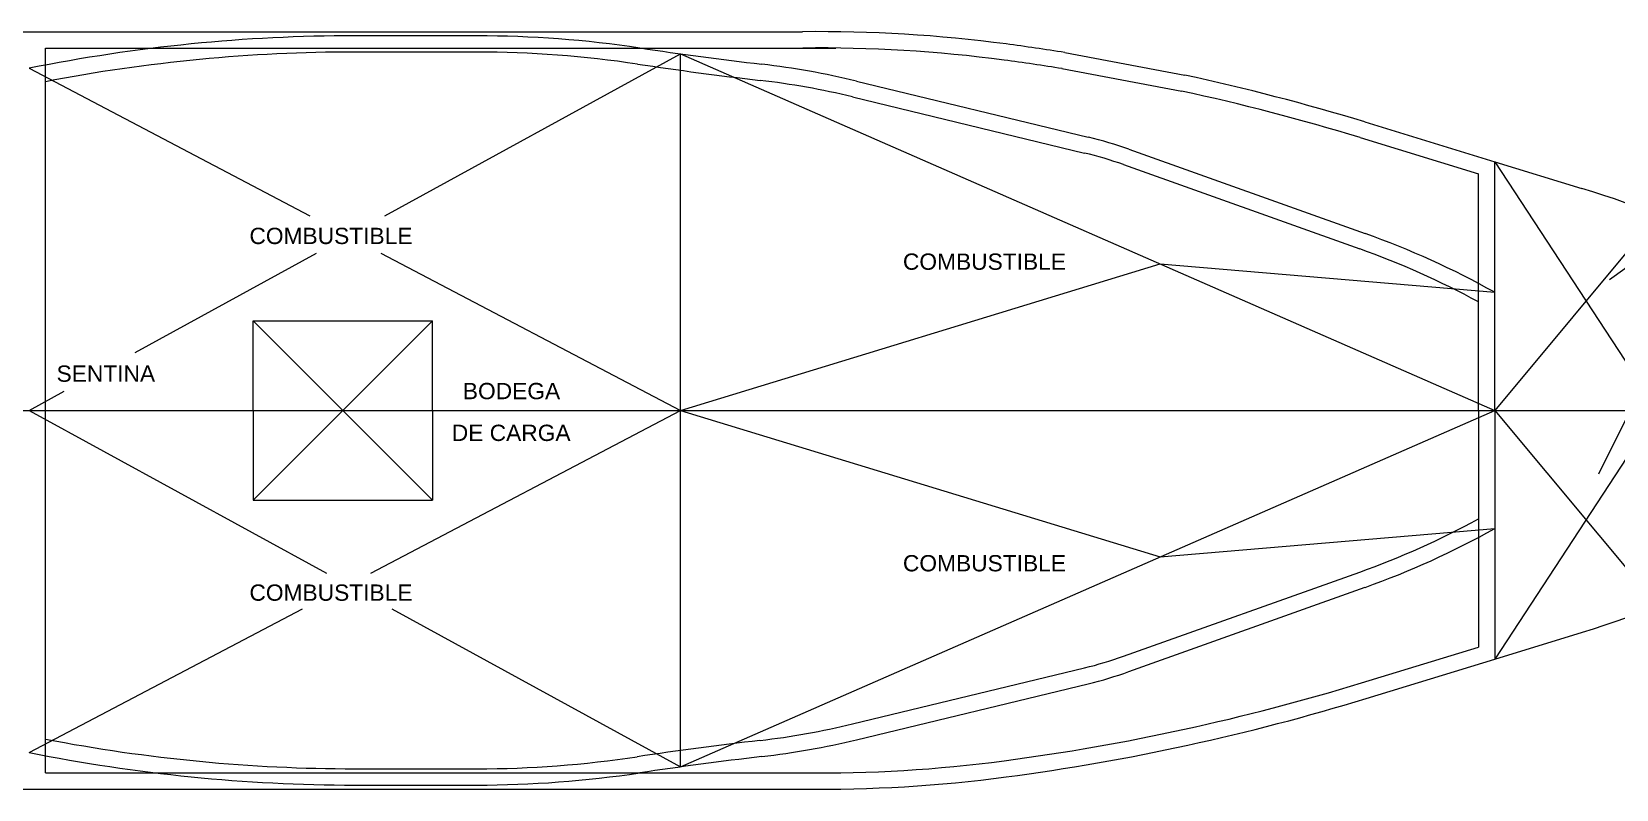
# Model space of a CAD drawing. Header units: millimetres. Extents: x -11119 to 8439, y -3599 to 8618.
# Drawn here: x -1922 to 24, y 1673 to 2603 of the extents above; entities that cross this region are included whole.
import ezdxf

# ---------------------------------------------------------------- set-up
doc = ezdxf.new("R2010")
doc.units = ezdxf.units.MM
doc.layers.add('a_MUEBLE', color=250, linetype='Continuous', lineweight=5)
doc.layers.add('a_TEXTO', color=7, linetype='Continuous', lineweight=0)
doc.styles.add('CA_100_TEXTO', font='arial.ttf', dxfattribs={"height": 20})

# ---------------------------------------------------------------- blocks, each defined once
blk = doc.blocks.new('ca_nav25')
at = {"layer": 'a_MUEBLE', "color": 8}
for p, q in [((75.8, 470.5), (1581, 470.5)), ((651, -439.5), (651, 450.5)), ((651, 450.5), (1622, 450.5)), ((1067.9, 244.6), (1431, 443.3)), ((1431, 443.3), (2431, 5.6)), ((1431, -432.3), (1431, 443.3)), ((1903, 445), (2050.5, 417.3)), ((631, 425.6), (975.7, 244.6)), ((1899.3, 425.3), (2046.8, 397.6)), ((1642.4, 390.4), (1927.2, 321.6)), ((2271.4, 359.7), (2431, 310.9)), ((2265.6, 340.6), (2411, 296.1)), ((1975, 307.4), (2265.3, 203.9)), ((2411, 5.5), (2411, 296.1)), ((2431, 310.9), (2631, 5.5)), ((2631, 245.5), (2431, 5.5)), ((761.2, 76.8), (984, 198.7)), ((1063.1, 198.7), (1431, 5.6)), ((1431, 5.6), (2020.1, 185.4)), ((2020.1, 185.4), (2431, 150.6)), ((906.3, 115.5), (1126.3, -104.5)), ((906.3, 115.5), (1126.3, 115.5)), ((906.3, -104.5), (1126.3, 115.5)), ((906.3, 5.5), (906.3, 115.5)), ((1126.3, 5.5), (1126.3, 115.5)), ((631, 5.6), (674.1, 29.1)), ((631, 5.6), (996.1, -194.2)), ((906.3, 5.5), (906.3, -104.5)), ((1016.2, 5.6), (1016.3, 5.5)), ((1050.5, -194.2), (1431, 5.6)), ((1126.3, 5.5), (1126.3, -104.5)), ((1431, -432.2), (2431, 5.6)), ((1431, 5.6), (2020.1, -174.3)), ((2411, 5.5), (2411, -285.1)), ((2431, 5.5), (2631, -234.3)), ((2631, 5.5), (2431, -299.8)), ((906.3, -104.5), (1126.3, -104.5)), ((2020.1, -174.3), (2431, -139.4)), ((1975, -296.4), (2265.2, -192.9)), ((631, -414.4), (966.9, -238.1)), ((1076.3, -238.1), (1431, -432.2)), ((2267.4, -329.1), (2411, -285.1)), ((1642.4, -379.4), (1927.2, -310.6)), ((2273.2, -348.2), (2431, -299.8)), ((651, -439.5), (1622.1, -439.5)), ((75.8, -459.5), (1622.1, -459.5))]:
    blk.add_line(p, q, dxfattribs=at)
at = {"layer": 'a_MUEBLE'}
for p, q in [((1647.1, 409.9), (1931.9, 341.1)), ((1981.8, 326.2), (2272, 222.7)), ((2431, 5.5), (2431, 310.9)), ((2431, 310.9), (2538.2, 278.1)), ((2431, 5.5), (2431, -299.8)), ((2431.1, 5.6), (2631, 5.6)), ((1981.7, -315.2), (2272, -211.7)), ((2431, -299.8), (2539, -266.8)), ((1647, -398.8), (1931.9, -330.1))]:
    blk.add_line(p, q, dxfattribs=at)
at = {"layer": 'a_MUEBLE', "color": 8}
for centre, radius, start, end in [((1601.6, -1277.7), 1748.3, 82.459, 90.6737), ((1601.6, -1277.7), 1728.3, 82.459, 90.6737), ((1472.3, -2254.5), 2733.6, 80.9339, 82.459), ((1032.5, -1569.4), 2015, 90.0422, 100.9137), ((1106, -101284.4), 101730, 89.957767, 90.042233), ((1180, -888.6), 1334.1, 81.4639, 89.9578), ((2064.6, 5004.7), 4625.1, 261.4639, 263.3468), ((1472.3, -2254.5), 2713.6, 80.9339, 82.459), ((1417.9, -539), 956.2, 76.4221, 83.3468), ((1472.3, -2254.5), 2733.6, 73.0015, 77.7892), ((1472.3, -2254.5), 2713.6, 73.0015, 77.7892), ((1816.2, -138.2), 473, 70.372, 76.4221), ((1919.3, -766.3), 1030, 61.4829, 70.372), ((1919.4, 777.3), 1030, 289.6216, 298.5117), ((1816.2, 149.2), 473, 283.5715, 289.6216), ((1472.3, 2265.5), 2713.6, 277.541, 287.0379), ((1472.3, 2265.5), 2733.6, 277.541, 287.0379), ((1418, 550.1), 956.2, 276.6468, 283.5715), ((1032.7, 1580.5), 2015, 259.0812, 269.9514), ((2064, -4993.7), 4625.1, 96.6468, 98.5297), ((1180.1, 899.6), 1334.1, 270.0359, 278.5297), ((1601.6, 1288.7), 1728.3, 269.3263, 277.541), ((1117.3, 101295.5), 101730, 269.951401, 270.035867), ((1601.6, 1288.7), 1748.3, 269.3263, 277.541)]:
    blk.add_arc(centre, radius, start, end, dxfattribs=at)
at = {"layer": 'a_MUEBLE'}
for centre, radius, start, end in [((1032.5, -1569.4), 2035, 90.0422, 101.379), ((1106, -101284.4), 101750, 89.957767, 90.042233), ((1180, -888.6), 1354.1, 81.4639, 89.9578), ((2064.6, 5004.7), 4605.1, 261.4639, 263.3468), ((1417.9, -539), 976.2, 76.4221, 83.3468), ((1816.2, -138.2), 493, 70.372, 76.4221), ((2193.7, -848.8), 1178.4, 51.2693, 73.0015), ((1919.3, -766.3), 1050, 60.8318, 70.372), ((2193.7, 859.9), 1178.4, 287.0379, 308.7307), ((1919.4, 777.3), 1050, 289.6216, 299.1618), ((1816.2, 149.2), 493, 283.5715, 289.6216), ((1418, 550.1), 976.2, 276.6468, 283.5715), ((1032.7, 1580.5), 2035, 258.6147, 269.9514), ((2064, -4993.7), 4605.1, 96.6468, 98.5297), ((1180.1, 899.6), 1354.1, 270.0359, 278.5297), ((1117.3, 101295.5), 101750, 269.951401, 270.035867)]:
    blk.add_arc(centre, radius, start, end, dxfattribs=at)

msp = doc.modelspace()

# ---------------------------------------------------------------- linework, layer by layer
at = {"layer": 'a_TEXTO'}
for p, q in [((180.4, 2416.4), (2.5, 2059.7)), ((180.4, 2416.4), (16.3, 2298.3)), ((-3799.9, 2137.8), (-124.9, 2137.8))]:
    msp.add_line(p, q, dxfattribs=at)

# ---------------------------------------------------------------- block references
msp.add_blockref('ca_nav25', (-2555.9, 2132.3))

# ---------------------------------------------------------------- texts
at = {"layer": 'a_TEXTO', "style": 'CA_100_TEXTO'}
for s, p in [('COMBUSTIBLE', (-1654.3, 2342.1)), ('COMBUSTIBLE', (-851.7, 2310.5)), ('SENTINA', (-1891.2, 2173)), ('BODEGA', (-1392.2, 2151.6)), ('DE CARGA', (-1405.8, 2100.3)), ('COMBUSTIBLE', (-851.7, 1940.2)), ('COMBUSTIBLE', (-1654.3, 1904.1))]:
    msp.add_text(s, height=20, dxfattribs=at).set_placement(p)

doc.saveas('drawing.dxf')
